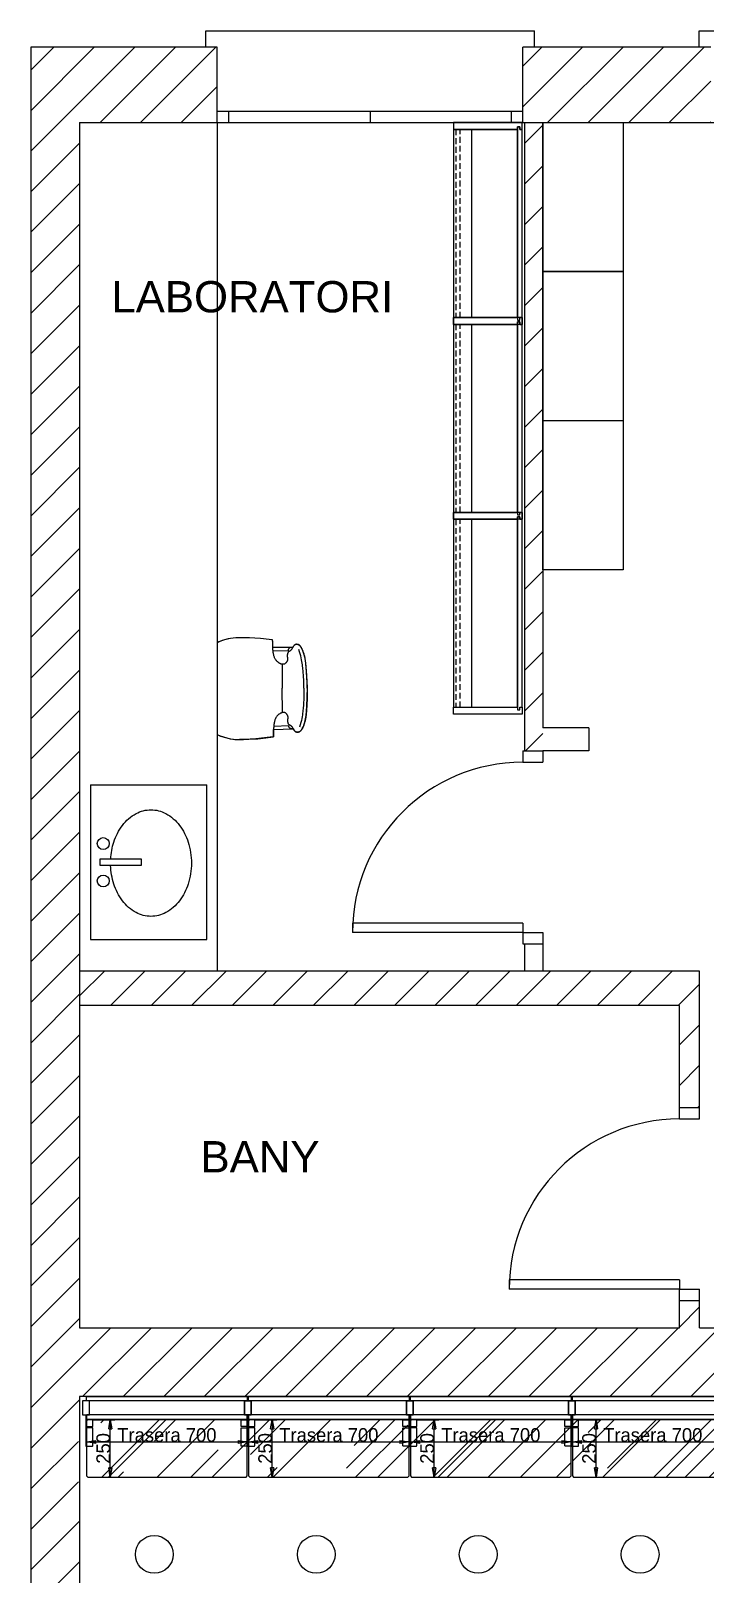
# Model space of a CAD drawing. Header units: inches. Extents: x -159985 to -144881, y -80411 to -63904.
# Drawn here: x -159985 to -157046, y -70634 to -63904 of the extents above; entities that cross this region are included whole.
import ezdxf

# ---------------------------------------------------------------- set-up
doc = ezdxf.new("R2010")
doc.units = ezdxf.units.IN
doc.header["$MEASUREMENT"] = 0
doc.linetypes.add('TRAZOSX2', pattern=[38.1, 25.4, -12.7])
for name, color, linetype in [('_Co MUEBLE CONCEP', 5, 'Continuous'), ('_Co VIDRIO', 130, 'Continuous'), ('Cotas bloques dinámicos PM espacio', 250, 'Continuous'), ('Linea Capa Color 0000 JB', 7, 'Continuous'), ('Linea Capa Color 0140 Blau Vidre JB', 140, 'Continuous'), ('MOBILIARIO', 42, 'Continuous'), ('PAREDES', 255, 'Continuous'), ('PUERTAS', 40, 'Continuous'), ('SOMBREADO', 251, 'Continuous'), ('VENTANAS', 140, 'Continuous')]:
    doc.layers.add(name, color=color, linetype=linetype)
doc.styles.add('Jordi Ava', font='')
doc.styles.get("Standard").update_dxf_attribs({"font": 'arial.ttf'})
doc.styles.get('Jordi Ava').set_extended_font_data('AvantGarde Md BT')
doc.dimstyles.new('Jordi Ava 2015', dxfattribs={"dimtxt": 60, "dimasz": 40, "dimexe": 20, "dimexo": 20, "dimgap": 0.09, "dimtad": 1, "dimdec": 0, "dimzin": 0, "dimdsep": 46, "dimtxsty": 'Jordi Ava', "dimblk": 'CLOSED', "dimcen": 1.5, "dimclrd": 7, "dimclre": 7, "dimclrt": 256, "dimadec": 0, "dimazin": 0, "dimtfac": 0.05, "dimtdec": 0, "dimtofl": 0, "dimtmove": 0, "dimatfit": 3, "dimldrblk": 'CLOSED', "dimfxl": 90, "dimtolj": 1, "dimtzin": 0, "dimlwd": -1, "dimlwe": -1, "dimarcsym": 0})

# ---------------------------------------------------------------- blocks, each defined once
blk = doc.blocks.new('EES')
for p, q in [((-0.3333, 0.00215), (-0.3333, -0.50564)), ((0.34106, 0.00215), (-0.3333, 0.00215)), ((0.34106, 0.00215), (0.34106, -0.50564)), ((-0.01064, -0.03979), (0.01807, -0.03979)), ((-0.01064, -0.21853), (-0.01064, -0.03979)), ((0.01807, -0.03979), (0.01807, -0.21853)), ((0.01807, -0.21853), (-0.01064, -0.21853)), ((-0.3333, -0.50564), (0.34106, -0.50564))]:
    blk.add_line(p, q)
blk.add_lwpolyline([(0.01794, -0.08594, -0.061621), (0.09181, -0.09946, -0.086289), (0.16461, -0.13701, -0.105918), (0.21616, -0.19683, -0.125725), (0.2327, -0.26157, -0.125725), (0.21616, -0.32631, -0.105918), (0.16461, -0.38612, -0.086289), (0.09181, -0.42368, -0.076177), (0.00023, -0.43771, -0.076177), (-0.09134, -0.42368, -0.086289), (-0.16415, -0.38612, -0.105918), (-0.2157, -0.32631, -0.125725), (-0.23224, -0.26157, -0.125725), (-0.2157, -0.19683, -0.105918), (-0.16415, -0.13701, -0.086289), (-0.09134, -0.09946, -0.067126), (-0.01078, -0.08562, -0.076177)], format="xyb")
blk.add_lwpolyline([(-0.01087, -0.08547), (-0.0108, -0.08547)])
for centre in [(-0.07782, -0.05347), (0.08526, -0.05347)]:
    blk.add_circle(centre, 0.02594)
blk = doc.blocks.new('60607032')
at = {"xscale": 10, "zscale": 10}
blk.add_blockref('EES', (-0.0402, 0.0097), dxfattribs=at)
blk = doc.blocks.new('LAV-2')
at = {"xscale": 0.1, "zscale": 0.1}
blk.add_blockref('60607032', (0.0001, -0.0118), dxfattribs=at)
blk = doc.blocks.new('A$C5733406A')
blk.add_blockref('LAV-2', (0.3372, 0.5078))
blk = doc.blocks.new('EST.ALMACEN_680')
at = {"layer": '_Co MUEBLE CONCEP'}
for p, q in [((30, 0), (30, -10)), ((850, -10), (850, 0)), ((30, -10), (19, -10)), ((19, -10), (19, -21)), ((19, -21), (861, -21)), ((861, -10), (850, -10)), ((861, -21), (861, -10))]:
    blk.add_line(p, q, dxfattribs=at)
for points in [[(19, -21), (19, -10), (30, -10), (30, 0), (0, 0), (0, -300), (30, -300), (30, -21)], [(861, -21), (861, -10), (850, -10), (850, 0), (880, 0), (880, -300), (850, -300), (850, -21)], [(30, -300), (850, -300), (850, -21), (30, -21)], [(30, -300), (850, -300), (850, -21), (30, -21)]]:
    blk.add_lwpolyline(points, close=True, dxfattribs=at)
blk.add_lwpolyline([(30, 0), (30, -10), (19, -10), (19, -21), (861, -21), (861, -10), (850, -10), (850, 0), (30, 0)], dxfattribs=at)
at = {"layer": '_Co MUEBLE CONCEP', "linetype": 'TRAZOSX2'}
blk.add_lwpolyline([(30, -290), (850, -290), (850, -271), (30, -271)], close=True, dxfattribs=at)
at = {"layer": '_Co VIDRIO', "color": 4}
blk.add_lwpolyline([(30, -221), (850, -221), (850, -21), (30, -21)], close=True, dxfattribs=at)
blk = doc.blocks.new('_Closed')
at = {"color": 0, "linetype": 'ByBlock', "lineweight": -2}
for p, q in [((-1, 0.17), (0, 0)), ((-1, 0.17), (-1, -0.17)), ((0, 0), (-1, -0.17)), ((0, 0), (-1, 0))]:
    blk.add_line(p, q, dxfattribs=at)
blk = doc.blocks.new('*D181')
at = {"layer": 'Cotas bloques dinámicos PM espacio', "color": 7, "ltscale": 10, "transparency": 16777216}
for p, q in [((18, -39), (18, -139)), ((718, -39), (718, -139)), ((58, -119), (678, -119))]:
    blk.add_line(p, q, dxfattribs=at)
at = {"layer": 'Defpoints', "color": 0, "ltscale": 10, "transparency": 16777216}
for p in [(18, -19), (718, -19), (718, -119)]:
    blk.add_point(p, dxfattribs=at)
at = {"layer": 'Cotas bloques dinámicos PM espacio', "color": 7, "ltscale": 10, "transparency": 16777216, "xscale": 40, "yscale": 40, "zscale": 40, "rotation": 180}
blk.add_blockref('_Closed', (18, -119), dxfattribs=at)
at = {"layer": 'Cotas bloques dinámicos PM espacio', "color": 7, "ltscale": 10, "transparency": 16777216, "xscale": 40, "yscale": 40, "zscale": 40}
blk.add_blockref('_Closed', (718, -119), dxfattribs=at)
at = {"layer": 'Cotas bloques dinámicos PM espacio', "ltscale": 10, "transparency": 16777216, "insert": (368, -88.91), "char_height": 60, "attachment_point": 5, "style": 'Jordi Ava'}
blk.add_mtext('\\A1;Trasera 700', dxfattribs=at)
blk = doc.blocks.new('*D179')
at = {"layer": 'Cotas bloques dinámicos PM espacio', "color": 7, "ltscale": 10, "transparency": 16777216}
for p, q in [((43, -22), (140.9, -22)), ((120.9, -232), (120.9, -62)), ((43, -272), (140.9, -272))]:
    blk.add_line(p, q, dxfattribs=at)
at = {"layer": 'Defpoints', "color": 0, "ltscale": 10, "transparency": 16777216}
for p in [(23, -22), (120.9, -22), (23, -272)]:
    blk.add_point(p, dxfattribs=at)
at = {"layer": 'Cotas bloques dinámicos PM espacio', "color": 7, "ltscale": 10, "transparency": 16777216, "xscale": 40, "yscale": 40, "zscale": 40}
for p, rotation in [((120.9, -22), 90), ((120.9, -272), 270)]:
    blk.add_blockref('_Closed', p, dxfattribs=dict(at, rotation=rotation))
at = {"layer": 'Cotas bloques dinámicos PM espacio', "ltscale": 10, "transparency": 16777216, "insert": (90.8, -147), "char_height": 60, "attachment_point": 5, "rotation": 90, "style": 'Jordi Ava'}
blk.add_mtext('\\A1;{\\C140;250}', dxfattribs=at)
blk = doc.blocks.new('*U180')
at = {"layer": 'Linea Capa Color 0140 Blau Vidre JB', "ltscale": 10}
h = blk.add_hatch(dxfattribs=at)
h.set_pattern_fill('AR-RROOF', color=256, scale=10, angle=45, style=0)
h.set_pattern_definition([(45, (-290, 62), (215.526, 574.736), [3810, -508, 1270, -254]), (45, (-140.93, 390.68), (-418.48, 59.27), [762, -83.82, 1524, -190.5]), (45, (-352.86, 304.47), (813.611, 1054.282), [2032, -355.6, 1016, -254])])
h.paths.add_polyline_path([(23, -272), (713, -272), (718, -267), (718, -27), (713, -22), (23, -22), (18, -27), (18, -267)])
at = {"layer": 'Cotas bloques dinámicos PM espacio', "ltscale": 10}
blk.add_circle((313, -609), 82.4, dxfattribs=at)
at = {"layer": 'Linea Capa Color 0000 JB', "ltscale": 10}
for points in [[(18, 79), (718, 79), (718, 60), (18, 60)], [(18, -19), (718, -19), (718, 0), (18, 0)]]:
    blk.add_lwpolyline(points, close=True, dxfattribs=at)
at = {"layer": 'Linea Capa Color 0000 JB', "ltscale": 50}
for points in [[(45, -59, 0.414214), (43, -57), (17, -57), (17, -52), (43, -52, 0.414214), (45, -50), (45, -24, 0.414214), (43, -22), (17, -22), (17, 0), (30, 0), (30, 60), (0, 60), (0, 0), (15, 0), (15, -137), (43, -137, 0.414214), (45, -135)], [(691, -59, -0.414214), (693, -57), (719, -57), (719, -52), (693, -52, -0.414214), (691, -50), (691, -24, -0.414214), (693, -22), (719, -22), (719, 0), (706, 0), (706, 60), (736, 60), (736, 0), (721, 0), (721, -137), (693, -137, -0.414214), (691, -135)]]:
    blk.add_lwpolyline(points, format="xyb", close=True, dxfattribs=at)
at = {"layer": 'Linea Capa Color 0140 Blau Vidre JB', "ltscale": 10}
blk.add_lwpolyline([(23, -272), (713, -272), (718, -267), (718, -27), (713, -22), (23, -22), (18, -27), (18, -267)], close=True, dxfattribs=at)
at = {"layer": 'Cotas bloques dinámicos PM espacio', "ltscale": 10}
dim = blk.add_linear_dim(base=(718, -119), p1=(18, -19), p2=(718, -19), text='Trasera <>', dimstyle='Jordi Ava 2015', dxfattribs=at)
dim.commit()
dim.dimension.update_dxf_attribs({"geometry": '*D181', "text_midpoint": (368, -88.9)})
dim = blk.add_linear_dim(base=(120.9, -22), p1=(23, -272), p2=(23, -22), angle=90, text='{\\C140;<>}', dimstyle='Jordi Ava 2015', dxfattribs=at)
dim.commit()
dim.dimension.update_dxf_attribs({"geometry": '*D179', "text_midpoint": (90.8, -147)})

msp = doc.modelspace()

# ---------------------------------------------------------------- hatches: boundary and pattern name
at = {"layer": 'SOMBREADO'}
h = msp.add_hatch(dxfattribs=at)
h.set_pattern_fill('ANSI31', color=256, scale=1000)
h.set_pattern_definition([(45, (-45351.8, 0), (-88.38835, 88.38835), [])])
h.paths.add_polyline_path([(-159172.6, -63975.2), (-159985, -63975.2), (-159985, -80361.2), (-159322.6, -80361.2), (-159322.6, -80311.2), (-159322.6, -79861.2), (-159772.6, -79861.2), (-159772.6, -74700.4), (-159322.6, -74700.4), (-159322.6, -74250.4), (-159674.6, -74250.4), (-159674.6, -74250.4), (-159772.6, -74250.4), (-159772.6, -74215.4), (-159772.6, -70357.7), (-159777.9, -70357.7), (-159777.9, -69957.7), (-159772.6, -69859.7), (-159741.9, -69859.7), (-159741.9, -69859.7), (-159041.9, -69859.7), (-156905.3, -69859.7), (-156905.3, -69559.7), (-157070, -69559.7), (-157070, -69440.9), (-157157.9, -69440.9), (-157157.9, -69559.7), (-159772.6, -69559.7), (-159772.6, -68153.9), (-159772.6, -67941.3), (-159772.6, -64303.8), (-159172.6, -64303.8)])
h = msp.add_hatch(dxfattribs=at)
h.set_pattern_fill('ANSI31', color=256, scale=1000)
h.set_pattern_definition([(45, (-181418.75, -37255.47), (-88.38835, 88.38835), [])])
h.paths.add_polyline_path([(-157021.1, -63975.2), (-157839.7, -63975.2), (-157839.7, -64303.8), (-157021.1, -64303.8)])
h.paths.add_polyline_path([(-154397.5, -63975.2), (-155688.2, -63975.2), (-155688.2, -64303.8), (-154738.1, -64303.8), (-154738.1, -64333.8), (-154738.1, -65183.8), (-154738.1, -65183.8), (-154738.1, -65213.8), (-154738.1, -65793.4), (-154738.1, -65793.4), (-154738.1, -65823.4), (-153838.6, -65823.4), (-153838.6, -65473.4), (-154397.5, -65473.4)])
h.paths.add_polyline_path([(-151812.2, -65473.4), (-152505.7, -65473.4), (-152505.7, -65823.4), (-152150.1, -65823.4), (-152150.1, -66592.9), (-151669.8, -66592.9), (-151669.8, -66310.2), (-151812.2, -66310.2)])
h.paths.add_polyline_path([(-149385.4, -66310.2), (-150343.3, -66310.2), (-150343.3, -66592.9), (-150217.9, -66592.9), (-149432.4, -66592.9), (-148670.8, -67941.3), (-149105.1, -67941.3), (-149105.1, -68244.6), (-148803.6, -68244.6), (-148803.6, -68101.1), (-148580.5, -68101.1), (-147756.7, -69559.7), (-150657.4, -69559.7), (-150657.4, -69771.8), (-150912, -69771.8), (-150912, -69859.7), (-150657.4, -69859.7), (-150038.5, -69859.7), (-149332.5, -69859.7), (-148626.5, -69859.7), (-147920.5, -69859.7), (-147645.8, -69859.7), (-146290.9, -74245.7), (-146640.9, -74245.7), (-146640.9, -74695.7), (-146212.9, -74695.7), (-146175.4, -74684.1), (-146171.8, -74695.7), (-146151.9, -74695.7), (-145945.3, -75364.5), (-145736.9, -76039), (-145528.5, -76713.6), (-145318.4, -77393.9), (-145236, -78089), (-145179.9, -78561.8), (-145061.2, -79294.6), (-145061.2, -79555.9), (-146090.2, -79555.9), (-146090.2, -79861.2), (-146281.3, -79861.2), (-146281.3, -80361.2), (-144881.3, -80361.2), (-144881.3, -79280.2), (-145249.1, -77008.4), (-147550.2, -69559.4)])
h.paths.add_polyline_path([(-146019.6, -79626.4), (-145061.2, -79626.4), (-145061.2, -79861.2), (-146019.6, -79861.2)], flags=16)
h.paths.add_polyline_path([(-152070.1, -66592.9), (-152150.1, -66592.9), (-152150.1, -69559.7), (-152070.1, -69559.7)])
h.paths.add_polyline_path([(-157070, -68003.9), (-159772.6, -68003.9), (-159772.6, -68153.9), (-157157.9, -68153.9), (-157157.9, -68599.1), (-157070, -68599.1), (-157070, -68153.9)])
h.paths.add_polyline_path([(-153221.9, -79861.2), (-154038.4, -79861.2), (-154038.4, -80361.2), (-153221.9, -80361.2)])
h.paths.add_polyline_path([(-157102.1, -79861.2), (-157279.3, -79861.2), (-157279.3, -80208.5), (-157102.1, -80208.5)])
h = msp.add_hatch(dxfattribs=at)
h.set_pattern_fill('ANSI31', color=256, scale=1000)
h.set_pattern_definition([(45, (-181781.35, -37255.47), (-88.38835, 88.38835), [])])
h.paths.add_polyline_path([(-157833, -67043.3), (-157753, -67043.3), (-157753, -64303.8), (-157833, -64303.8)])

# ---------------------------------------------------------------- linework, layer by layer
for p, q in [((-157833, -64303.8), (-157833, -67043.3)), ((-157753, -64303.8), (-157753, -66943.3)), ((-157553, -66943.3), (-157753, -66943.3)), ((-157553, -66943.3), (-157553, -67043.3)), ((-157840.9, -67043.3), (-157840.9, -67093.3)), ((-157553, -67043.3), (-157753, -67043.3)), ((-157753, -67043.3), (-157753, -67093.3)), ((-157840.9, -67835.1), (-157840.9, -67885.1)), ((-157753, -67835.1), (-157753, -68003.9)), ((-157833, -67885.1), (-157833, -68003.9)), ((-159772.6, -67941.3), (-159772.6, -68244.6)), ((-157070, -68003.9), (-159772.6, -68003.9)), ((-157070, -68153.9), (-157070, -68003.9))]:
    msp.add_line(p, q)
at = {"layer": 'MOBILIARIO'}
for p, q in [((-159172.6, -64303.8), (-159172.6, -68003.9)), ((-157753, -64953.8), (-157753, -64303.8)), ((-157753, -64303.8), (-157403, -64303.8)), ((-157403, -64303.8), (-157403, -64953.8)), ((-157753, -65603.8), (-157753, -64953.8)), ((-157753, -64953.8), (-157403, -64953.8)), ((-157403, -64953.8), (-157753, -64953.8)), ((-157403, -64953.8), (-157403, -65603.8)), ((-157403, -65603.8), (-157753, -65603.8)), ((-157753, -66253.8), (-157753, -65603.8)), ((-157403, -65603.8), (-157753, -65603.8)), ((-157403, -65603.8), (-157403, -66253.8)), ((-157403, -66253.8), (-157753, -66253.8)), ((-159032.5, -66551.3), (-159079.1, -66550.2)), ((-159008.7, -66552.3), (-159032.5, -66551.3)), ((-158984.1, -66554), (-159008.7, -66552.3)), ((-158958.7, -66556.4), (-158984.1, -66554)), ((-158932.6, -66559.6), (-158958.7, -66556.4)), ((-158932.2, -66560.1), (-158932.6, -66559.6)), ((-158931.9, -66560.6), (-158932.2, -66560.1)), ((-158931.6, -66561.1), (-158931.9, -66560.6)), ((-158931.4, -66561.6), (-158931.6, -66561.1)), ((-158931.3, -66562.1), (-158931.4, -66561.6)), ((-158931.1, -66562.5), (-158931.3, -66562.1)), ((-158931.1, -66563), (-158931.1, -66562.5)), ((-158931, -66563.5), (-158931.1, -66563)), ((-158930.9, -66564.1), (-158931, -66563.5)), ((-158930.9, -66564.7), (-158930.9, -66564.1)), ((-158930.8, -66565.3), (-158930.9, -66564.7)), ((-158930.8, -66566), (-158930.8, -66565.3)), ((-158930.8, -66566.7), (-158930.8, -66566)), ((-158930.8, -66567.4), (-158930.8, -66566.7)), ((-158930.8, -66568.2), (-158930.8, -66567.4)), ((-158930.8, -66569.1), (-158930.8, -66568.2)), ((-158930.8, -66570), (-158930.8, -66569.1)), ((-158930.8, -66571), (-158930.8, -66570)), ((-158930.7, -66572.2), (-158930.8, -66571)), ((-158930.7, -66573.5), (-158930.7, -66572.2)), ((-158930.7, -66575.1), (-158930.7, -66573.5)), ((-158930.7, -66576.9), (-158930.7, -66575.1)), ((-158930.6, -66579.1), (-158930.7, -66576.9)), ((-158930.6, -66581.6), (-158930.6, -66579.1)), ((-158930.5, -66584.5), (-158930.6, -66581.6)), ((-158930.4, -66587.7), (-158930.5, -66584.5)), ((-158930.3, -66591.2), (-158930.4, -66587.7)), ((-158930.2, -66595), (-158930.3, -66591.2)), ((-158930.3, -66591.3), (-158846.4, -66592.6)), ((-158930, -66598.9), (-158930.2, -66595)), ((-158929.7, -66602.8), (-158930, -66598.9)), ((-158929.3, -66606.8), (-158929.7, -66602.8)), ((-158929.4, -66605.9), (-158863.2, -66607.9)), ((-158928.9, -66610.8), (-158929.3, -66606.8)), ((-158928.3, -66614.7), (-158928.9, -66610.8)), ((-158927.7, -66618.5), (-158928.3, -66614.7)), ((-158926.9, -66622.1), (-158927.7, -66618.5)), ((-158926.1, -66625.6), (-158926.9, -66622.1)), ((-158925.3, -66628.9), (-158926.1, -66625.6)), ((-158867.2, -66625.9), (-158867.3, -66627.2)), ((-158867.3, -66627.2), (-158867.3, -66628.5)), ((-158867.3, -66628.5), (-158867.3, -66629.9)), ((-158867.1, -66624.6), (-158867.2, -66625.9)), ((-158866.9, -66623.4), (-158867.1, -66624.6)), ((-158866.7, -66622.3), (-158866.9, -66623.4)), ((-158866.5, -66621.1), (-158866.7, -66622.3)), ((-158866.2, -66620.1), (-158866.5, -66621.1)), ((-158865.9, -66619.1), (-158866.2, -66620.1)), ((-158865.7, -66618.1), (-158865.9, -66619.1)), ((-158865.4, -66617.2), (-158865.7, -66618.1)), ((-158865.1, -66616.4), (-158865.4, -66617.2)), ((-158864.7, -66615.6), (-158865.1, -66616.4)), ((-158864.3, -66614.9), (-158864.7, -66615.6)), ((-158863.9, -66614.2), (-158864.3, -66614.9)), ((-158863.4, -66613.5), (-158863.9, -66614.2)), ((-158862.9, -66613), (-158863.4, -66613.5)), ((-158863.2, -66604), (-158863.3, -66605.1)), ((-158863.3, -66605.1), (-158863.3, -66606.4)), ((-158863.3, -66606.4), (-158863.2, -66607.9)), ((-158863.1, -66603), (-158863.2, -66604)), ((-158862.9, -66602.1), (-158863.1, -66603)), ((-158862.6, -66601.4), (-158862.9, -66602.1)), ((-158862.2, -66612.4), (-158862.9, -66613)), ((-158862.3, -66600.7), (-158862.6, -66601.4)), ((-158862, -66600.1), (-158862.3, -66600.7)), ((-158861.6, -66611.9), (-158862.2, -66612.4)), ((-158861.7, -66599.5), (-158862, -66600.1)), ((-158861.4, -66598.9), (-158861.7, -66599.5)), ((-158860.8, -66611.5), (-158861.6, -66611.9)), ((-158861.1, -66598.4), (-158861.4, -66598.9)), ((-158860.8, -66597.9), (-158861.1, -66598.4)), ((-158860.4, -66597.5), (-158860.8, -66597.9)), ((-158860.1, -66611), (-158860.8, -66611.5)), ((-158860.1, -66597.1), (-158860.4, -66597.5)), ((-158859.7, -66596.7), (-158860.1, -66597.1)), ((-158859.3, -66610.6), (-158860.1, -66611)), ((-158859.3, -66596.3), (-158859.7, -66596.7)), ((-158858.9, -66595.9), (-158859.3, -66596.3)), ((-158858.4, -66610.1), (-158859.3, -66610.6)), ((-158858.5, -66595.5), (-158858.9, -66595.9)), ((-158858, -66595.2), (-158858.5, -66595.5)), ((-158857.6, -66609.6), (-158858.4, -66610.1)), ((-158857.6, -66594.9), (-158858, -66595.2)), ((-158857.1, -66594.6), (-158857.6, -66594.9)), ((-158856.7, -66609.1), (-158857.6, -66609.6)), ((-158856.5, -66594.3), (-158857.1, -66594.6)), ((-158855.8, -66608.6), (-158856.7, -66609.1)), ((-158856, -66594), (-158856.5, -66594.3)), ((-158855.4, -66593.8), (-158856, -66594)), ((-158855, -66608), (-158855.8, -66608.6)), ((-158854.7, -66593.6), (-158855.4, -66593.8)), ((-158854.1, -66607.4), (-158855, -66608)), ((-158854, -66593.5), (-158854.7, -66593.6)), ((-158853.2, -66606.7), (-158854.1, -66607.4)), ((-158853.2, -66593.3), (-158854, -66593.5)), ((-158852.2, -66593.2), (-158853.2, -66593.3)), ((-158852.4, -66605.9), (-158853.2, -66606.7)), ((-158851.5, -66605.1), (-158852.4, -66605.9)), ((-158851.1, -66593.1), (-158852.2, -66593.2)), ((-158850.7, -66604.2), (-158851.5, -66605.1)), ((-158849.8, -66592.9), (-158851.1, -66593.1)), ((-158849.9, -66603.3), (-158850.7, -66604.2)), ((-158849.1, -66602.2), (-158849.9, -66603.3)), ((-158848.2, -66592.8), (-158849.8, -66592.9)), ((-158848.3, -66601.1), (-158849.1, -66602.2)), ((-158847.5, -66600), (-158848.3, -66601.1)), ((-158846.4, -66592.6), (-158848.2, -66592.8)), ((-158846.8, -66598.8), (-158847.5, -66600)), ((-158846, -66597.5), (-158846.8, -66598.8)), ((-158845.3, -66596.2), (-158846, -66597.5)), ((-158844.6, -66594.9), (-158845.3, -66596.2)), ((-158843.8, -66593.5), (-158844.6, -66594.9)), ((-158843.1, -66592.2), (-158843.8, -66593.5)), ((-158842.3, -66590.8), (-158843.1, -66592.2)), ((-158841.5, -66589.5), (-158842.3, -66590.8)), ((-158840.8, -66588.1), (-158841.5, -66589.5)), ((-158839.9, -66586.9), (-158840.8, -66588.1)), ((-158839.1, -66585.7), (-158839.9, -66586.9)), ((-158838.2, -66584.5), (-158839.1, -66585.7)), ((-158837.3, -66583.5), (-158838.2, -66584.5)), ((-158836.4, -66582.6), (-158837.3, -66583.5)), ((-158835.4, -66581.8), (-158836.4, -66582.6)), ((-158834.3, -66581.2), (-158835.4, -66581.8)), ((-158833.2, -66580.6), (-158834.3, -66581.2)), ((-158832.1, -66580.1), (-158833.2, -66580.6)), ((-158830.9, -66579.7), (-158832.1, -66580.1)), ((-158829.6, -66579.5), (-158830.9, -66579.7)), ((-158828.3, -66579.3), (-158829.6, -66579.5)), ((-158826.9, -66579.1), (-158828.3, -66579.3)), ((-158825.5, -66579.1), (-158826.9, -66579.1)), ((-158824.1, -66579.2), (-158825.5, -66579.1)), ((-158822.7, -66579.4), (-158824.1, -66579.2)), ((-158821.2, -66579.6), (-158822.7, -66579.4)), ((-158819.8, -66580), (-158821.2, -66579.6)), ((-158818.4, -66580.5), (-158819.8, -66580)), ((-158817, -66581.2), (-158818.4, -66580.5)), ((-158815.7, -66581.9), (-158817, -66581.2)), ((-158813.4, -66611.2), (-158816.8, -66601.4)), ((-158814.5, -66582.8), (-158815.7, -66581.9)), ((-158813.3, -66583.8), (-158814.5, -66582.8)), ((-158810.6, -66620.6), (-158813.4, -66611.2)), ((-158812.1, -66584.9), (-158813.3, -66583.8)), ((-158811, -66586.1), (-158812.1, -66584.9)), ((-158809.9, -66587.4), (-158811, -66586.1)), ((-158808.2, -66629.5), (-158810.6, -66620.6)), ((-158808.8, -66588.8), (-158809.9, -66587.4)), ((-158807.7, -66590.2), (-158808.8, -66588.8)), ((-158806.7, -66591.7), (-158807.7, -66590.2)), ((-158805.7, -66593.2), (-158806.7, -66591.7)), ((-158804.7, -66594.9), (-158805.7, -66593.2)), ((-158803.7, -66596.7), (-158804.7, -66594.9)), ((-158802.7, -66598.6), (-158803.7, -66596.7)), ((-158801.7, -66600.7), (-158802.7, -66598.6)), ((-158800.7, -66603), (-158801.7, -66600.7)), ((-158799.6, -66605.5), (-158800.7, -66603)), ((-158798.5, -66608.2), (-158799.6, -66605.5)), ((-158797.4, -66611.2), (-158798.5, -66608.2)), ((-158796.3, -66614.2), (-158797.4, -66611.2)), ((-158795.2, -66617.5), (-158796.3, -66614.2)), ((-158794.2, -66620.8), (-158795.2, -66617.5)), ((-158793.1, -66624.2), (-158794.2, -66620.8)), ((-158792.2, -66627.6), (-158793.1, -66624.2)), ((-158791.3, -66631), (-158792.2, -66627.6)), ((-158924.3, -66632.1), (-158925.3, -66628.9)), ((-158923.3, -66635), (-158924.3, -66632.1)), ((-158922.2, -66637.7), (-158923.3, -66635)), ((-158921.1, -66640.2), (-158922.2, -66637.7)), ((-158920, -66642.5), (-158921.1, -66640.2)), ((-158918.8, -66644.7), (-158920, -66642.5)), ((-158917.5, -66646.6), (-158918.8, -66644.7)), ((-158916.2, -66648.4), (-158917.5, -66646.6)), ((-158914.9, -66650.1), (-158916.2, -66648.4)), ((-158913.4, -66651.7), (-158914.9, -66650.1)), ((-158912, -66653.2), (-158913.4, -66651.7)), ((-158910.4, -66654.7), (-158912, -66653.2)), ((-158908.8, -66656.1), (-158910.4, -66654.7)), ((-158907.2, -66657.4), (-158908.8, -66656.1)), ((-158905.6, -66658.6), (-158907.2, -66657.4)), ((-158904, -66659.8), (-158905.6, -66658.6)), ((-158902.3, -66660.8), (-158904, -66659.8)), ((-158900.8, -66661.8), (-158902.3, -66660.8)), ((-158899.2, -66662.6), (-158900.8, -66661.8)), ((-158897.7, -66663.4), (-158899.2, -66662.6)), ((-158896.2, -66664), (-158897.7, -66663.4)), ((-158894.8, -66664.5), (-158896.2, -66664)), ((-158893.5, -66665), (-158894.8, -66664.5)), ((-158892.1, -66665.3), (-158893.5, -66665)), ((-158890.8, -66665.6), (-158892.1, -66665.3)), ((-158889.6, -66665.8), (-158890.8, -66665.6)), ((-158890.1, -66665.8), (-158888.9, -66769.6)), ((-158888.4, -66666), (-158889.6, -66665.8)), ((-158887.2, -66666.1), (-158888.4, -66666)), ((-158886, -66666.2), (-158887.2, -66666.1)), ((-158884.9, -66666.2), (-158886, -66666.2)), ((-158883.8, -66666.1), (-158884.9, -66666.2)), ((-158882.7, -66666), (-158883.8, -66666.1)), ((-158881.6, -66665.7), (-158882.7, -66666)), ((-158880.5, -66665.4), (-158881.6, -66665.7)), ((-158879.4, -66665), (-158880.5, -66665.4)), ((-158878.4, -66664.5), (-158879.4, -66665)), ((-158877.3, -66663.8), (-158878.4, -66664.5)), ((-158876.3, -66663.1), (-158877.3, -66663.8)), ((-158875.3, -66662.3), (-158876.3, -66663.1)), ((-158874.3, -66661.5), (-158875.3, -66662.3)), ((-158873.3, -66660.5), (-158874.3, -66661.5)), ((-158872.4, -66659.5), (-158873.3, -66660.5)), ((-158871.5, -66658.5), (-158872.4, -66659.5)), ((-158870.7, -66657.4), (-158871.5, -66658.5)), ((-158869.9, -66656.2), (-158870.7, -66657.4)), ((-158869.2, -66655.1), (-158869.9, -66656.2)), ((-158868.5, -66653.9), (-158869.2, -66655.1)), ((-158867.9, -66652.7), (-158868.5, -66653.9)), ((-158867.4, -66651.5), (-158867.9, -66652.7)), ((-158867, -66650.3), (-158867.4, -66651.5)), ((-158867.3, -66629.9), (-158867.3, -66631.3)), ((-158867.3, -66631.3), (-158867.2, -66632.7)), ((-158867.2, -66632.7), (-158867, -66634.1)), ((-158867, -66634.1), (-158866.9, -66635.5)), ((-158866.6, -66649.1), (-158867, -66650.3)), ((-158866.9, -66635.5), (-158866.7, -66636.9)), ((-158866.7, -66636.9), (-158866.6, -66638.3)), ((-158866.6, -66638.3), (-158866.4, -66639.6)), ((-158866.4, -66647.9), (-158866.6, -66649.1)), ((-158866.4, -66639.6), (-158866.3, -66640.9)), ((-158866.2, -66646.8), (-158866.4, -66647.9)), ((-158866.3, -66640.9), (-158866.2, -66642.1)), ((-158866.2, -66642.1), (-158866.1, -66643.3)), ((-158866.1, -66645.6), (-158866.2, -66646.8)), ((-158866.1, -66643.3), (-158866.1, -66644.5)), ((-158866.1, -66644.5), (-158866.1, -66645.6)), ((-158806.3, -66638), (-158808.2, -66629.5)), ((-158804.7, -66646.1), (-158806.3, -66638)), ((-158803.4, -66653.8), (-158804.7, -66646.1)), ((-158802.4, -66661.1), (-158803.4, -66653.8)), ((-158801.4, -66668.1), (-158802.4, -66661.1)), ((-158800.6, -66674.6), (-158801.4, -66668.1)), ((-158799.8, -66680.9), (-158800.6, -66674.6)), ((-158799.2, -66686.9), (-158799.8, -66680.9)), ((-158798.5, -66692.8), (-158799.2, -66686.9)), ((-158798, -66698.7), (-158798.5, -66692.8)), ((-158790.5, -66634.4), (-158791.3, -66631)), ((-158789.8, -66637.8), (-158790.5, -66634.4)), ((-158789.1, -66641.2), (-158789.8, -66637.8)), ((-158788.6, -66644.6), (-158789.1, -66641.2)), ((-158788, -66648), (-158788.6, -66644.6)), ((-158787.6, -66651.5), (-158788, -66648)), ((-158787.1, -66655), (-158787.6, -66651.5)), ((-158786.7, -66658.7), (-158787.1, -66655)), ((-158786.3, -66662.4), (-158786.7, -66658.7)), ((-158785.9, -66666.3), (-158786.3, -66662.4)), ((-158785.6, -66670.2), (-158785.9, -66666.3)), ((-158785.2, -66674.2), (-158785.6, -66670.2)), ((-158784.8, -66678.4), (-158785.2, -66674.2)), ((-158784.5, -66682.5), (-158784.8, -66678.4)), ((-158784.2, -66686.8), (-158784.5, -66682.5)), ((-158783.8, -66691.1), (-158784.2, -66686.8)), ((-158783.5, -66695.5), (-158783.8, -66691.1)), ((-158783.1, -66699.9), (-158783.5, -66695.5)), ((-158797.4, -66704.7), (-158798, -66698.7)), ((-158797, -66710.7), (-158797.4, -66704.7)), ((-158796.5, -66717), (-158797, -66710.7)), ((-158796.1, -66723.6), (-158796.5, -66717)), ((-158795.7, -66730.4), (-158796.1, -66723.6)), ((-158795.4, -66737.3), (-158795.7, -66730.4)), ((-158795.1, -66744.2), (-158795.4, -66737.3)), ((-158794.8, -66750.9), (-158795.1, -66744.2)), ((-158794.6, -66757.5), (-158794.8, -66750.9)), ((-158794.4, -66763.8), (-158794.6, -66757.5)), ((-158782.8, -66704.4), (-158783.1, -66699.9)), ((-158782.4, -66709), (-158782.8, -66704.4)), ((-158782.1, -66713.6), (-158782.4, -66709)), ((-158781.8, -66718.3), (-158782.1, -66713.6)), ((-158781.5, -66723), (-158781.8, -66718.3)), ((-158781.2, -66727.8), (-158781.5, -66723)), ((-158781, -66732.7), (-158781.2, -66727.8)), ((-158780.8, -66737.6), (-158781, -66732.7)), ((-158780.6, -66742.7), (-158780.8, -66737.6)), ((-158780.5, -66747.8), (-158780.6, -66742.7)), ((-158780.3, -66753.2), (-158780.5, -66747.8)), ((-158780.2, -66758.6), (-158780.3, -66753.2)), ((-158780, -66764.3), (-158780.2, -66758.6)), ((-158888.1, -66876.8), (-158888.9, -66769.6)), ((-158795.9, -66830.1), (-158796.2, -66836.1)), ((-158795.5, -66823.8), (-158795.9, -66830.1)), ((-158795.2, -66817.2), (-158795.5, -66823.8)), ((-158795, -66810.4), (-158795.2, -66817.2)), ((-158794.8, -66803.4), (-158795, -66810.4)), ((-158794.6, -66796.4), (-158794.8, -66803.4)), ((-158794.5, -66789.5), (-158794.6, -66796.4)), ((-158794.3, -66782.6), (-158794.5, -66789.5)), ((-158794.3, -66769.7), (-158794.4, -66763.8)), ((-158794.3, -66769.7), (-158794.3, -66776)), ((-158794.3, -66776), (-158794.3, -66782.6)), ((-158781, -66826.9), (-158781.3, -66831.5)), ((-158780.8, -66822.2), (-158781, -66826.9)), ((-158780.6, -66817.5), (-158780.8, -66822.2)), ((-158780.5, -66812.7), (-158780.6, -66817.5)), ((-158780.3, -66807.8), (-158780.5, -66812.7)), ((-158780.2, -66802.9), (-158780.3, -66807.8)), ((-158780.1, -66797.8), (-158780.2, -66802.9)), ((-158780, -66787.3), (-158780.1, -66792.7)), ((-158780.1, -66792.7), (-158780.1, -66797.8)), ((-158779.9, -66770.2), (-158780, -66764.3)), ((-158779.9, -66776.1), (-158780, -66781.8)), ((-158780, -66781.8), (-158780, -66787.3)), ((-158779.9, -66770.2), (-158779.9, -66776.1)), ((-158915.2, -66896.4), (-158916.4, -66898.4)), ((-158913.9, -66894.6), (-158915.2, -66896.4)), ((-158912.6, -66892.9), (-158913.9, -66894.6)), ((-158911.2, -66891.2), (-158912.6, -66892.9)), ((-158909.8, -66889.7), (-158911.2, -66891.2)), ((-158908.2, -66888.2), (-158909.8, -66889.7)), ((-158906.7, -66886.8), (-158908.2, -66888.2)), ((-158905.1, -66885.5), (-158906.7, -66886.8)), ((-158903.5, -66884.2), (-158905.1, -66885.5)), ((-158901.9, -66883), (-158903.5, -66884.2)), ((-158900.3, -66881.9), (-158901.9, -66883)), ((-158898.7, -66880.9), (-158900.3, -66881.9)), ((-158897.2, -66880), (-158898.7, -66880.9)), ((-158895.7, -66879.3), (-158897.2, -66880)), ((-158894.2, -66878.6), (-158895.7, -66879.3)), ((-158892.8, -66878.1), (-158894.2, -66878.6)), ((-158891.5, -66877.6), (-158892.8, -66878.1)), ((-158890.2, -66877.2), (-158891.5, -66877.6)), ((-158888.9, -66876.9), (-158890.2, -66877.2)), ((-158887.6, -66876.7), (-158888.9, -66876.9)), ((-158886.4, -66876.5), (-158887.6, -66876.7)), ((-158885.2, -66876.3), (-158886.4, -66876.5)), ((-158884.1, -66876.3), (-158885.2, -66876.3)), ((-158882.9, -66876.2), (-158884.1, -66876.3)), ((-158881.8, -66876.3), (-158882.9, -66876.2)), ((-158880.7, -66876.4), (-158881.8, -66876.3)), ((-158879.6, -66876.6), (-158880.7, -66876.4)), ((-158878.5, -66876.9), (-158879.6, -66876.6)), ((-158877.5, -66877.3), (-158878.5, -66876.9)), ((-158876.4, -66877.8), (-158877.5, -66877.3)), ((-158875.3, -66878.4), (-158876.4, -66877.8)), ((-158874.3, -66879.1), (-158875.3, -66878.4)), ((-158873.2, -66879.9), (-158874.3, -66879.1)), ((-158872.2, -66880.8), (-158873.2, -66879.9)), ((-158871.2, -66881.7), (-158872.2, -66880.8)), ((-158870.3, -66882.7), (-158871.2, -66881.7)), ((-158869.4, -66883.7), (-158870.3, -66882.7)), ((-158868.5, -66884.8), (-158869.4, -66883.7)), ((-158867.7, -66885.9), (-158868.5, -66884.8)), ((-158867, -66887.1), (-158867.7, -66885.9)), ((-158866.3, -66888.2), (-158867, -66887.1)), ((-158865.7, -66889.4), (-158866.3, -66888.2)), ((-158865.2, -66890.6), (-158865.7, -66889.4)), ((-158864.7, -66891.8), (-158865.2, -66890.6)), ((-158864.3, -66893), (-158864.7, -66891.8)), ((-158864.1, -66894.1), (-158864.3, -66893)), ((-158863.9, -66895.3), (-158864.1, -66894.1)), ((-158863.8, -66896.4), (-158863.9, -66895.3)), ((-158863.7, -66897.6), (-158863.8, -66896.4)), ((-158863.7, -66898.8), (-158863.7, -66897.6)), ((-158802.4, -66894.8), (-158803.8, -66902.9)), ((-158801.3, -66887.1), (-158802.4, -66894.8)), ((-158800.3, -66879.7), (-158801.3, -66887.1)), ((-158799.5, -66872.8), (-158800.3, -66879.7)), ((-158798.8, -66866.2), (-158799.5, -66872.8)), ((-158798.2, -66860), (-158798.8, -66866.2)), ((-158797.6, -66853.9), (-158798.2, -66860)), ((-158797.1, -66848), (-158797.6, -66853.9)), ((-158796.6, -66842.1), (-158797.1, -66848)), ((-158796.2, -66836.1), (-158796.6, -66842.1)), ((-158786.2, -66896.1), (-158786.7, -66899.5)), ((-158785.8, -66892.6), (-158786.2, -66896.1)), ((-158785.3, -66889.1), (-158785.8, -66892.6)), ((-158785, -66885.6), (-158785.3, -66889.1)), ((-158784.6, -66881.9), (-158785, -66885.6)), ((-158784.3, -66878.2), (-158784.6, -66881.9)), ((-158784, -66874.3), (-158784.3, -66878.2)), ((-158783.7, -66870.4), (-158784, -66874.3)), ((-158783.4, -66866.3), (-158783.7, -66870.4)), ((-158783.1, -66862.2), (-158783.4, -66866.3)), ((-158782.9, -66858), (-158783.1, -66862.2)), ((-158782.6, -66853.7), (-158782.9, -66858)), ((-158782.3, -66849.4), (-158782.6, -66853.7)), ((-158782.1, -66845), (-158782.3, -66849.4)), ((-158781.8, -66840.6), (-158782.1, -66845)), ((-158781.5, -66836.1), (-158781.8, -66840.6)), ((-158781.3, -66831.5), (-158781.5, -66836.1)), ((-158926.9, -66948.4), (-158927, -66952.3)), ((-158927, -66952.3), (-158927, -66956)), ((-158927, -66956), (-158927, -66959.5)), ((-158927, -66959.5), (-158927, -66962.7)), ((-158927, -66962.7), (-158927, -66965.7)), ((-158926.7, -66944.4), (-158926.9, -66948.4)), ((-158926.9, -66950.8), (-158843.1, -66947.9)), ((-158926.5, -66940.4), (-158926.7, -66944.4)), ((-158926.2, -66936.4), (-158926.5, -66940.4)), ((-158925.9, -66932.4), (-158926.2, -66936.4)), ((-158926.2, -66936.2), (-158860.1, -66933)), ((-158925.4, -66928.5), (-158925.9, -66932.4)), ((-158924.8, -66924.7), (-158925.4, -66928.5)), ((-158924.2, -66921.1), (-158924.8, -66924.7)), ((-158923.4, -66917.6), (-158924.2, -66921.1)), ((-158922.6, -66914.3), (-158923.4, -66917.6)), ((-158921.7, -66911.1), (-158922.6, -66914.3)), ((-158920.7, -66908.1), (-158921.7, -66911.1)), ((-158919.7, -66905.4), (-158920.7, -66908.1)), ((-158918.7, -66902.8), (-158919.7, -66905.4)), ((-158917.6, -66900.5), (-158918.7, -66902.8)), ((-158916.4, -66898.4), (-158917.6, -66900.5)), ((-158864.7, -66912.2), (-158864.6, -66910.8)), ((-158864.7, -66913.6), (-158864.7, -66912.2)), ((-158864.6, -66914.9), (-158864.7, -66913.6)), ((-158864.6, -66909.4), (-158864.5, -66908)), ((-158864.6, -66910.8), (-158864.6, -66909.4)), ((-158864.5, -66916.2), (-158864.6, -66914.9)), ((-158864.5, -66908), (-158864.4, -66906.6)), ((-158864.3, -66917.5), (-158864.5, -66916.2)), ((-158864.4, -66906.6), (-158864.2, -66905.2)), ((-158864.1, -66918.7), (-158864.3, -66917.5)), ((-158864.2, -66905.2), (-158864.1, -66903.8)), ((-158864.1, -66903.8), (-158864, -66902.5)), ((-158863.9, -66919.8), (-158864.1, -66918.7)), ((-158864, -66902.5), (-158863.9, -66901.2)), ((-158863.9, -66901.2), (-158863.8, -66900)), ((-158863.7, -66920.9), (-158863.9, -66919.8)), ((-158863.8, -66900), (-158863.7, -66898.8)), ((-158863.4, -66922), (-158863.7, -66920.9)), ((-158863.1, -66923), (-158863.4, -66922)), ((-158862.8, -66923.9), (-158863.1, -66923)), ((-158862.5, -66924.8), (-158862.8, -66923.9)), ((-158862.2, -66925.7), (-158862.5, -66924.8)), ((-158861.8, -66926.4), (-158862.2, -66925.7)), ((-158861.4, -66927.2), (-158861.8, -66926.4)), ((-158861, -66927.8), (-158861.4, -66927.2)), ((-158860.5, -66928.5), (-158861, -66927.8)), ((-158859.9, -66929), (-158860.5, -66928.5)), ((-158860.2, -66934.5), (-158860.1, -66933)), ((-158860.2, -66935.7), (-158860.2, -66934.5)), ((-158860.1, -66936.9), (-158860.2, -66935.7)), ((-158859.9, -66937.9), (-158860.1, -66936.9)), ((-158859.3, -66929.6), (-158859.9, -66929)), ((-158859.7, -66938.7), (-158859.9, -66937.9)), ((-158859.5, -66939.5), (-158859.7, -66938.7)), ((-158859.2, -66940.2), (-158859.5, -66939.5)), ((-158858.6, -66930), (-158859.3, -66929.6)), ((-158858.9, -66940.8), (-158859.2, -66940.2)), ((-158858.5, -66941.4), (-158858.9, -66940.8)), ((-158857.9, -66930.5), (-158858.6, -66930)), ((-158858.2, -66941.9), (-158858.5, -66941.4)), ((-158857.9, -66942.4), (-158858.2, -66941.9)), ((-158857.1, -66930.9), (-158857.9, -66930.5)), ((-158857.5, -66942.9), (-158857.9, -66942.4)), ((-158857.2, -66943.3), (-158857.5, -66942.9)), ((-158856.8, -66943.7), (-158857.2, -66943.3)), ((-158856.3, -66931.4), (-158857.1, -66930.9)), ((-158856.4, -66944.1), (-158856.8, -66943.7)), ((-158856.1, -66944.5), (-158856.4, -66944.1)), ((-158855.4, -66931.8), (-158856.3, -66931.4)), ((-158855.6, -66944.9), (-158856.1, -66944.5)), ((-158855.2, -66945.3), (-158855.6, -66944.9)), ((-158854.6, -66932.3), (-158855.4, -66931.8)), ((-158854.8, -66945.6), (-158855.2, -66945.3)), ((-158854.3, -66945.9), (-158854.8, -66945.6)), ((-158853.7, -66932.8), (-158854.6, -66932.3)), ((-158853.8, -66946.2), (-158854.3, -66945.9)), ((-158853.3, -66946.5), (-158853.8, -66946.2)), ((-158852.8, -66933.3), (-158853.7, -66932.8)), ((-158852.7, -66946.7), (-158853.3, -66946.5)), ((-158851.9, -66933.9), (-158852.8, -66933.3)), ((-158852.1, -66946.9), (-158852.7, -66946.7)), ((-158851.4, -66947.1), (-158852.1, -66946.9)), ((-158851, -66934.5), (-158851.9, -66933.9)), ((-158850.7, -66947.2), (-158851.4, -66947.1)), ((-158850.2, -66935.2), (-158851, -66934.5)), ((-158849.9, -66947.4), (-158850.7, -66947.2)), ((-158849.3, -66935.9), (-158850.2, -66935.2)), ((-158848.9, -66947.5), (-158849.9, -66947.4)), ((-158848.4, -66936.7), (-158849.3, -66935.9)), ((-158847.8, -66947.6), (-158848.9, -66947.5)), ((-158847.6, -66937.6), (-158848.4, -66936.7)), ((-158846.5, -66947.7), (-158847.8, -66947.6)), ((-158846.7, -66938.5), (-158847.6, -66937.6)), ((-158845.9, -66939.5), (-158846.7, -66938.5)), ((-158844.9, -66947.8), (-158846.5, -66947.7)), ((-158845.1, -66940.6), (-158845.9, -66939.5)), ((-158844.3, -66941.7), (-158845.1, -66940.6)), ((-158843.1, -66947.9), (-158844.9, -66947.8)), ((-158843.6, -66942.9), (-158844.3, -66941.7)), ((-158842.8, -66944.2), (-158843.6, -66942.9)), ((-158842, -66945.4), (-158842.8, -66944.2)), ((-158841.3, -66946.8), (-158842, -66945.4)), ((-158840.5, -66948.1), (-158841.3, -66946.8)), ((-158839.7, -66949.4), (-158840.5, -66948.1)), ((-158839, -66950.8), (-158839.7, -66949.4)), ((-158838.2, -66952.1), (-158839, -66950.8)), ((-158837.4, -66953.4), (-158838.2, -66952.1)), ((-158836.5, -66954.7), (-158837.4, -66953.4)), ((-158835.7, -66955.9), (-158836.5, -66954.7)), ((-158834.8, -66957), (-158835.7, -66955.9)), ((-158833.8, -66958), (-158834.8, -66957)), ((-158832.9, -66958.9), (-158833.8, -66958)), ((-158831.8, -66959.6), (-158832.9, -66958.9)), ((-158830.8, -66960.3), (-158831.8, -66959.6)), ((-158829.7, -66960.9), (-158830.8, -66960.3)), ((-158828.5, -66961.3), (-158829.7, -66960.9)), ((-158827.3, -66961.7), (-158828.5, -66961.3)), ((-158826, -66961.9), (-158827.3, -66961.7)), ((-158824.7, -66962.1), (-158826, -66961.9)), ((-158823.4, -66962.2), (-158824.7, -66962.1)), ((-158822, -66962.2), (-158823.4, -66962.2)), ((-158820.5, -66962.1), (-158822, -66962.2)), ((-158819.1, -66961.9), (-158820.5, -66962.1)), ((-158817.7, -66961.6), (-158819.1, -66961.9)), ((-158816.2, -66961.2), (-158817.7, -66961.6)), ((-158814.9, -66960.6), (-158816.2, -66961.2)), ((-158813.5, -66960), (-158814.9, -66960.6)), ((-158810.5, -66929.9), (-158813.7, -66939.7)), ((-158812.2, -66959.2), (-158813.5, -66960)), ((-158811, -66958.3), (-158812.2, -66959.2)), ((-158809.8, -66957.2), (-158811, -66958.3)), ((-158807.8, -66920.5), (-158810.5, -66929.9)), ((-158808.6, -66956.1), (-158809.8, -66957.2)), ((-158807.5, -66954.9), (-158808.6, -66956.1)), ((-158805.6, -66911.5), (-158807.8, -66920.5)), ((-158806.4, -66953.6), (-158807.5, -66954.9)), ((-158805.4, -66952.2), (-158806.4, -66953.6)), ((-158803.8, -66902.9), (-158805.6, -66911.5)), ((-158804.4, -66950.8), (-158805.4, -66952.2)), ((-158803.4, -66949.3), (-158804.4, -66950.8)), ((-158802.4, -66947.7), (-158803.4, -66949.3)), ((-158801.4, -66946), (-158802.4, -66947.7)), ((-158800.5, -66944.2), (-158801.4, -66946)), ((-158799.5, -66942.2), (-158800.5, -66944.2)), ((-158798.5, -66940.1), (-158799.5, -66942.2)), ((-158797.5, -66937.8), (-158798.5, -66940.1)), ((-158796.5, -66935.3), (-158797.5, -66937.8)), ((-158795.5, -66932.6), (-158796.5, -66935.3)), ((-158794.5, -66929.6), (-158795.5, -66932.6)), ((-158793.4, -66926.5), (-158794.5, -66929.6)), ((-158792.4, -66923.3), (-158793.4, -66926.5)), ((-158791.4, -66919.9), (-158792.4, -66923.3)), ((-158790.4, -66916.5), (-158791.4, -66919.9)), ((-158789.5, -66913.1), (-158790.4, -66916.5)), ((-158788.7, -66909.6), (-158789.5, -66913.1)), ((-158788, -66906.2), (-158788.7, -66909.6)), ((-158787.3, -66902.9), (-158788, -66906.2)), ((-158786.7, -66899.5), (-158787.3, -66902.9)), ((-159028.4, -66992.3), (-159075.8, -66994.3)), ((-159004.6, -66990.8), (-159028.4, -66992.3)), ((-158980, -66988.7), (-159004.6, -66990.8)), ((-158954.7, -66985.8), (-158980, -66988.7)), ((-158928.7, -66982.2), (-158954.7, -66985.8)), ((-158928.5, -66982.1), (-158928.7, -66982.2)), ((-158928.3, -66982.1), (-158928.5, -66982.1)), ((-158928.1, -66982.1), (-158928.3, -66982.1)), ((-158928, -66982), (-158928.1, -66982.1)), ((-158927.8, -66982), (-158928, -66982)), ((-158927.7, -66981.9), (-158927.8, -66982)), ((-158927.6, -66981.8), (-158927.7, -66981.9)), ((-158927.4, -66981.7), (-158927.6, -66981.8)), ((-158927.3, -66981.6), (-158927.4, -66981.7)), ((-158927.2, -66981.3), (-158927.3, -66981.5)), ((-158927.3, -66981.5), (-158927.3, -66981.6)), ((-158927.1, -66981.1), (-158927.2, -66981.3)), ((-158927, -66979.5), (-158927.1, -66980.1)), ((-158927.1, -66980.1), (-158927.1, -66980.7)), ((-158927.1, -66980.7), (-158927.1, -66981.1)), ((-158927, -66965.7), (-158927, -66968.3)), ((-158927, -66968.3), (-158927, -66970.7)), ((-158927, -66970.7), (-158927, -66972.8)), ((-158927, -66972.8), (-158927, -66974.6)), ((-158927, -66974.6), (-158927, -66976.1)), ((-158927, -66976.1), (-158927, -66977.5)), ((-158927, -66977.5), (-158927, -66978.6)), ((-158927, -66978.6), (-158927, -66979.5))]:
    msp.add_line(p, q, dxfattribs=at)
at = {"layer": 'MOBILIARIO', "extrusion": (0, 0, -1)}
for p, q in [((-159140.5, -66559.7), (-159165.1, -66568.6)), ((-159125.4, -66555.6), (-159140.5, -66559.7)), ((-159102.4, -66551.8), (-159125.4, -66555.6)), ((-159079.1, -66550.2), (-159102.4, -66551.8)), ((-159055.8, -66550.7), (-159079.1, -66550.2)), ((-159008.7, -66552.3), (-159055.8, -66550.7)), ((-158984.1, -66554), (-159008.7, -66552.3)), ((-158932.6, -66559.6), (-158984.1, -66554)), ((-158931.7, -66560.9), (-158932.6, -66559.6)), ((-158931.4, -66561.6), (-158931.7, -66560.9)), ((-159165.1, -66568.6), (-159172.6, -66572.5)), ((-158931.1, -66562.5), (-158931.4, -66561.6)), ((-158930.8, -66565.6), (-158931.1, -66562.5)), ((-158930.7, -66576), (-158930.8, -66565.6)), ((-158930.3, -66591.3), (-158930.7, -66576)), ((-158843.3, -66592.7), (-158930.3, -66591.3)), ((-158841.2, -66588.2), (-158843.3, -66592.7)), ((-158837.6, -66583.6), (-158841.2, -66588.2)), ((-158833.1, -66580.6), (-158837.6, -66583.6)), ((-158827.8, -66579.5), (-158833.1, -66580.6)), ((-158823.5, -66579.2), (-158827.8, -66579.5)), ((-158816.3, -66582.4), (-158823.5, -66579.2)), ((-158811.3, -66586.3), (-158816.3, -66582.4)), ((-158806, -66591.9), (-158811.3, -66586.3)), ((-158799, -66607.6), (-158806, -66591.9)), ((-158795.9, -66615.8), (-158799, -66607.6)), ((-158789.5, -66639.1), (-158795.9, -66615.8)), ((-158785, -66674.8), (-158789.5, -66639.1)), ((-158781.6, -66723.4), (-158785, -66674.8)), ((-158779.6, -66766), (-158781.6, -66723.4)), ((-158782.2, -66848.4), (-158780.3, -66809.1)), ((-158780.3, -66809.1), (-158779.6, -66766)), ((-158787.4, -66903.4), (-158786.2, -66896.4)), ((-158786.2, -66896.4), (-158785.5, -66889.1)), ((-158785.5, -66889.1), (-158783.6, -66870.9)), ((-158783.6, -66870.9), (-158782.2, -66848.4)), ((-158927.2, -66981.7), (-158927, -66964.2)), ((-158927, -66964.2), (-158926.9, -66950.8)), ((-158926.9, -66950.8), (-158885, -66949.4)), ((-158885, -66949.4), (-158840.9, -66947.4)), ((-158840.9, -66947.4), (-158836.5, -66954.7)), ((-158836.5, -66954.7), (-158832.9, -66958.9)), ((-158832.9, -66958.9), (-158830.8, -66960.4)), ((-158830.8, -66960.4), (-158827.6, -66961.6)), ((-158827.6, -66961.6), (-158825.6, -66962)), ((-158825.6, -66962), (-158823.2, -66962.2)), ((-158823.2, -66962.2), (-158820.2, -66962)), ((-158820.2, -66962), (-158817.9, -66961.6)), ((-158817.9, -66961.6), (-158814.6, -66960.5)), ((-158814.6, -66960.5), (-158812, -66959)), ((-158812, -66959), (-158809.4, -66956.9)), ((-158809.4, -66956.9), (-158807.5, -66954.9)), ((-158807.5, -66954.9), (-158804, -66950.2)), ((-158804, -66950.2), (-158800.2, -66943.3)), ((-158800.2, -66943.3), (-158797.1, -66937)), ((-158797.1, -66937), (-158793.6, -66927.6)), ((-158793.6, -66927.6), (-158791, -66918.4)), ((-158791, -66918.4), (-158789.2, -66911.9)), ((-158789.2, -66911.9), (-158787.4, -66903.4)), ((-159172.6, -66972.4), (-159157.9, -66979.2)), ((-159157.9, -66979.2), (-159136.4, -66985.7)), ((-159136.4, -66985.7), (-159114.1, -66991.1)), ((-159114.1, -66991.1), (-159095.4, -66993.5)), ((-159095.4, -66993.5), (-159074.3, -66994)), ((-159074.3, -66994), (-159035, -66993.1)), ((-159035, -66993.1), (-158995.5, -66990.5)), ((-158995.5, -66990.5), (-158961.2, -66986.7)), ((-158961.2, -66986.7), (-158928.7, -66982.2)), ((-158928.7, -66982.2), (-158928.3, -66982.1)), ((-158928.3, -66982.1), (-158927.7, -66981.9)), ((-158927.7, -66981.9), (-158927.4, -66981.7)), ((-158927.4, -66981.7), (-158927.2, -66981.7))]:
    msp.add_line(p, q, dxfattribs=at)
at = {"layer": 'MOBILIARIO'}
for start, end in [(90.83659, 115.82714), (244.17286, 274.72739)]:
    msp.add_arc((-159075.9, -66772.2), 222.1, start, end, dxfattribs=at)
at = {"layer": 'PAREDES'}
for p, q in [((-159222.6, -63975.2), (-159222.6, -63903.8)), ((-159222.6, -63903.8), (-157789.7, -63903.8)), ((-157789.7, -63975.2), (-157789.7, -63903.8)), ((-157071.1, -63975.2), (-157071.1, -63903.8)), ((-157071.1, -63903.8), (-155638.2, -63903.8)), ((-159172.6, -63975.2), (-159985, -63975.2)), ((-159985, -63975.2), (-159985, -80361.2)), ((-159172.6, -64303.8), (-159172.6, -63975.2)), ((-157021.1, -63975.2), (-157839.7, -63975.2)), ((-157839.7, -64303.8), (-157839.7, -63975.2)), ((-159772.6, -64303.8), (-159772.6, -68003.9)), ((-159772.6, -64303.8), (-154738.1, -64303.8)), ((-157157.9, -68153.9), (-159772.6, -68153.9)), ((-159772.6, -68153.9), (-159772.6, -69559.7)), ((-157157.9, -68649.1), (-157157.9, -68153.9)), ((-157070, -68649.1), (-157070, -68153.9)), ((-157157.9, -69559.7), (-157157.9, -69390.9)), ((-157070, -69559.7), (-157070, -69390.9)), ((-159772.6, -69559.7), (-157157.9, -69559.7)), ((-157070, -69559.7), (-156905.3, -69559.7)), ((-156905.3, -69859.7), (-159772.6, -69859.7)), ((-159772.6, -69859.7), (-159772.6, -74250.4))]:
    msp.add_line(p, q, dxfattribs=at)
at = {"layer": 'PUERTAS'}
for p, q in [((-157840.9, -67043.3), (-157753, -67043.3)), ((-157840.9, -67093.3), (-157753, -67093.3)), ((-157840.9, -67795.1), (-158582.7, -67795.1)), ((-158582.7, -67795.1), (-158582.7, -67835.1)), ((-157840.9, -67835.1), (-158582.7, -67835.1)), ((-157840.9, -67795.1), (-157840.9, -67835.1)), ((-157840.9, -67835.1), (-157753, -67835.1)), ((-157840.9, -67885.1), (-157753, -67885.1)), ((-157157.9, -68599.1), (-157070, -68599.1)), ((-157157.9, -68649.1), (-157070, -68649.1)), ((-157157.9, -69350.9), (-157899.7, -69350.9)), ((-157899.7, -69350.9), (-157899.7, -69390.9)), ((-157157.9, -69350.9), (-157157.9, -69390.9)), ((-157157.9, -69390.9), (-157899.7, -69390.9)), ((-157157.9, -69390.9), (-157070, -69390.9)), ((-157157.9, -69440.9), (-157070, -69440.9))]:
    msp.add_line(p, q, dxfattribs=at)
for centre in [(-157840.9, -67835.1), (-157157.9, -69390.9)]:
    msp.add_arc(centre, 741.8, 90, 180, dxfattribs=at)
at = {"layer": 'VENTANAS'}
for p, q in [((-159172.6, -64253.8), (-157839.7, -64253.8)), ((-159122.6, -64303.8), (-159122.6, -64253.8)), ((-158506.2, -64253.8), (-158506.2, -64303.8)), ((-157889.7, -64303.8), (-157889.7, -64253.8)), ((-159172.6, -64303.8), (-157839.7, -64303.8))]:
    msp.add_line(p, q, dxfattribs=at)

# ---------------------------------------------------------------- block references
at = {"layer": '_Co MUEBLE CONCEP', "rotation": 270}
for p in [(-157842.9, -64303.8), (-157842.9, -65153.8), (-157842.9, -66003.8)]:
    msp.add_blockref('EST.ALMACEN_680', p, dxfattribs=at)
at = {"layer": '_Co MUEBLE CONCEP'}
for p in [(-159759.9, -69938.7), (-159053.9, -69938.7), (-158347.9, -69938.7), (-157641.9, -69938.7)]:
    msp.add_blockref('*U180', p, dxfattribs=at)
at = {"layer": 'VENTANAS', "xscale": 999.9999999999994, "yscale": 999.9999999999994, "zscale": 999.9999999999994, "rotation": 89.99999999999999}
msp.add_blockref('A$C5733406A', (-159217.2, -67866.5), dxfattribs=at)

# ---------------------------------------------------------------- texts
for s, p in [('LABORATORI', (-159634.1, -65131.5)), ('BANY', (-159245.5, -68882))]:
    msp.add_text(s, height=136.48).set_placement(p)

doc.saveas('drawing.dxf')
